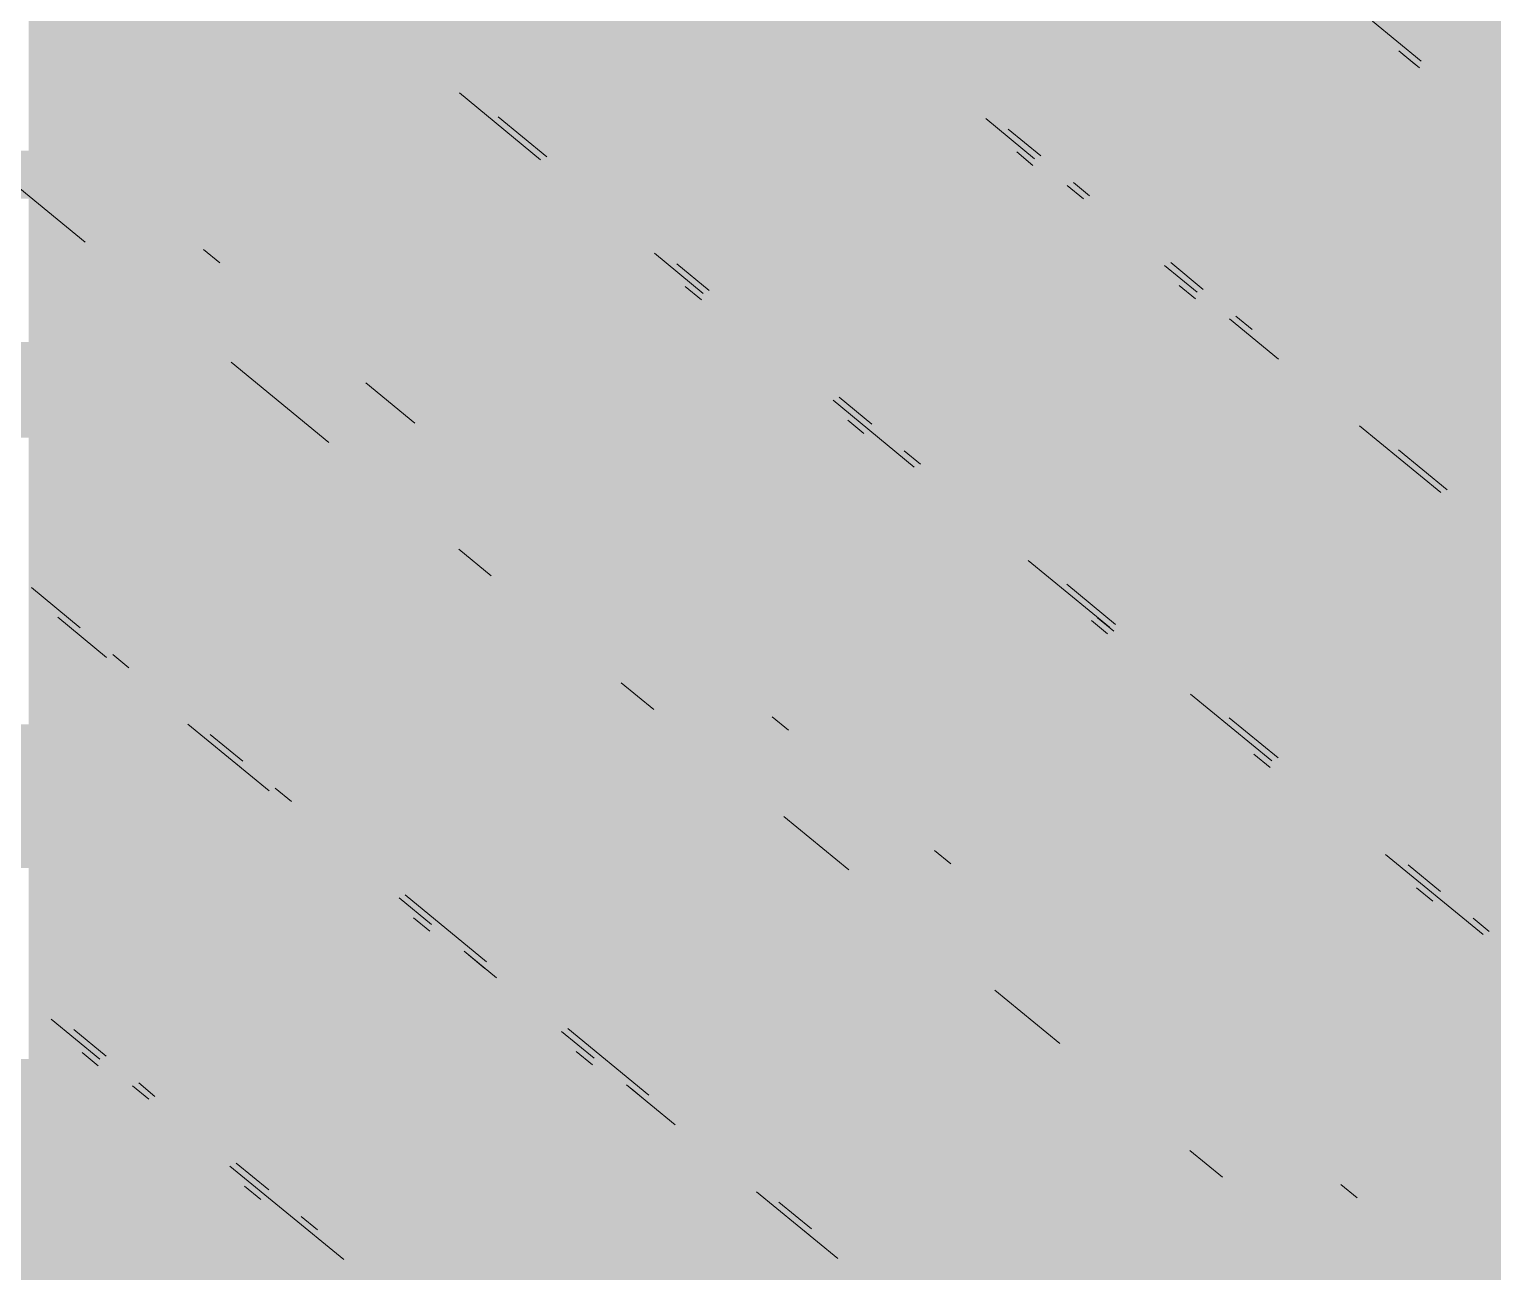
# Model space of a CAD drawing. Header units: millimetres. Extents: x 5 to 1315, y 5 to 292.
# Drawn here: x 1181.434 to 1184.385, y 85.078 to 87.583 of the extents above; entities that cross this region are included whole.
import ezdxf

# ---------------------------------------------------------------- set-up
doc = ezdxf.new("R2010")
doc.units = ezdxf.units.MM
doc.layers.add('EXISTING', color=7, linetype='Continuous')
doc.layers.add('IMAGES', color=7, linetype='Continuous')

# ---------------------------------------------------------------- blocks, each defined once
blk = doc.blocks.new('SHEET_03')
at = {"layer": 'EXISTING', "color": 250, "lineweight": 9}
for p, q in [((284.2402, 87.5187), (284.1419, 87.5995)), ((284.195, 87.5397), (284.2277, 87.5128)), ((284.2368, 87.5052), (284.2041, 87.5322)), ((282.3011, 87.4546), (282.4649, 87.3199)), ((282.4774, 87.3258), (282.3791, 87.4066)), ((283.3627, 87.4029), (283.461, 87.3221)), ((283.4735, 87.3279), (283.4079, 87.3818)), ((283.4576, 87.3087), (283.4248, 87.3356)), ((281.4152, 87.2618), (281.5463, 87.1541)), ((283.5265, 87.2682), (283.5593, 87.2413)), ((283.5718, 87.2471), (283.539, 87.2741)), ((281.8178, 87.1123), (281.785, 87.1392)), ((282.6942, 87.1314), (282.7925, 87.0506)), ((282.805, 87.0564), (282.7395, 87.1103)), ((283.7231, 87.1066), (283.7886, 87.0528)), ((283.8011, 87.0586), (283.7356, 87.1125)), ((282.7891, 87.0372), (282.7563, 87.0641)), ((283.7852, 87.0393), (283.7525, 87.0663)), ((283.8541, 86.9989), (283.9524, 86.9181)), ((283.8994, 86.9778), (283.8666, 87.0048)), ((281.8411, 86.9117), (282.0377, 86.7501)), ((282.211, 86.7891), (282.1127, 86.8699)), ((283.1326, 86.7871), (283.0671, 86.841)), ((283.0546, 86.8351), (283.2184, 86.7004)), ((283.1167, 86.7678), (283.084, 86.7948)), ((284.1162, 86.7834), (284.2801, 86.6488)), ((283.2309, 86.7063), (283.1982, 86.7332)), ((284.2926, 86.6546), (284.1943, 86.7354)), ((282.2998, 86.5346), (282.3653, 86.4807)), ((283.4478, 86.5119), (283.6116, 86.3772)), ((281.5367, 86.3764), (281.4384, 86.4572)), ((283.6241, 86.3831), (283.5258, 86.4639)), ((281.4914, 86.3974), (281.5897, 86.3166)), ((283.6207, 86.3697), (283.5879, 86.3966)), ((283.6082, 86.3638), (283.5754, 86.3908)), ((281.6349, 86.2956), (281.6022, 86.3225)), ((282.6275, 86.2653), (282.693, 86.2114)), ((283.7754, 86.2426), (283.9392, 86.1079)), ((282.9645, 86.1696), (282.9318, 86.1966)), ((283.9517, 86.1138), (283.8534, 86.1946)), ((281.7535, 86.182), (281.9173, 86.0473)), ((281.8643, 86.107), (281.7988, 86.1609)), ((281.8609, 86.0936), (281.8281, 86.1205)), ((283.9358, 86.0945), (283.9031, 86.1214)), ((281.9626, 86.0262), (281.9298, 86.0532)), ((282.9551, 85.9959), (283.0861, 85.8882)), ((283.2922, 85.9003), (283.2594, 85.9272)), ((284.1686, 85.9194), (284.3652, 85.7578)), ((284.2794, 85.8445), (284.2138, 85.8983)), ((282.3557, 85.703), (282.1919, 85.8377)), ((284.2635, 85.8252), (284.2307, 85.8521)), ((282.1794, 85.8318), (282.245, 85.778)), ((282.2416, 85.7646), (282.2088, 85.7915)), ((284.3776, 85.7637), (284.3449, 85.7906)), ((282.3105, 85.7241), (282.376, 85.6702)), ((282.3524, 85.6896), (282.3196, 85.7166)), ((283.381, 85.6458), (283.5121, 85.5381)), ((281.4782, 85.5873), (281.5765, 85.5065)), ((281.589, 85.5123), (281.5235, 85.5662)), ((282.5071, 85.5625), (282.5726, 85.5086)), ((282.6834, 85.4337), (282.5196, 85.5684)), ((281.5731, 85.493), (281.5403, 85.52)), ((282.5692, 85.4952), (282.5364, 85.5222)), ((281.642, 85.4526), (281.6748, 85.4257)), ((281.6873, 85.4315), (281.6545, 85.4585)), ((282.6381, 85.4548), (282.7364, 85.374)), ((282.68, 85.4203), (282.6472, 85.4472)), ((283.7742, 85.3226), (283.8397, 85.2688)), ((281.8386, 85.291), (282.0679, 85.1025)), ((281.9166, 85.243), (281.8511, 85.2969)), ((281.9007, 85.2237), (281.868, 85.2506)), ((284.1113, 85.227), (284.0785, 85.2539)), ((282.9002, 85.2393), (283.0641, 85.1046)), ((283.011, 85.1644), (282.9455, 85.2182)), ((282.0149, 85.1622), (281.9821, 85.1891)), ((283.0076, 85.151), (282.9749, 85.1779))]:
    blk.add_line(p, q, dxfattribs=at)
at = {"layer": 'IMAGES', "color": 7}
for points in [[(281.4327, 87.5309), (281.5291, 87.5309), (281.4327, 87.6273), (281.5291, 87.6273)], [(281.5291, 87.5309), (281.9145, 87.5309), (281.5291, 87.6273), (281.9145, 87.6273)], [(281.9145, 87.5309), (282.0109, 87.5309), (281.9145, 87.6273), (282.0109, 87.6273)], [(282.0109, 87.5309), (282.2036, 87.5309), (282.0109, 87.6273), (282.2036, 87.6273)], [(282.2036, 87.5309), (282.3, 87.5309), (282.2036, 87.6273), (282.3, 87.6273)], [(282.3, 87.5309), (282.8782, 87.5309), (282.3, 87.6273), (282.8782, 87.6273)], [(282.8782, 87.5309), (282.9745, 87.5309), (282.8782, 87.6273), (282.9745, 87.6273)], [(282.9745, 87.5309), (283.0709, 87.5309), (282.9745, 87.6273), (283.0709, 87.6273)], [(283.0709, 87.5309), (283.2636, 87.5309), (283.0709, 87.6273), (283.2636, 87.6273)], [(283.2636, 87.5309), (283.36, 87.5309), (283.2636, 87.6273), (283.36, 87.6273)], [(283.36, 87.5309), (283.9382, 87.5309), (283.36, 87.6273), (283.9382, 87.6273)], [(283.9382, 87.5309), (284.0345, 87.5309), (283.9382, 87.6273), (284.0345, 87.6273)], [(284.0345, 87.5309), (284.2273, 87.5309), (284.0345, 87.6273), (284.2273, 87.6273)], [(284.2273, 87.5309), (284.42, 87.5309), (284.2273, 87.6273), (284.42, 87.6273)], [(281.4327, 87.4345), (281.5291, 87.4345), (281.4327, 87.5309), (281.5291, 87.5309)], [(281.5291, 87.4345), (281.6255, 87.4345), (281.5291, 87.5309), (281.6255, 87.5309)], [(281.6255, 87.4345), (282.0109, 87.4345), (281.6255, 87.5309), (282.0109, 87.5309)], [(282.0109, 87.4345), (282.1073, 87.4345), (282.0109, 87.5309), (282.1073, 87.5309)], [(282.1073, 87.4345), (282.2036, 87.4345), (282.1073, 87.5309), (282.2036, 87.5309)], [(282.2036, 87.4345), (282.3964, 87.4345), (282.2036, 87.5309), (282.3964, 87.5309)], [(282.3964, 87.4345), (282.9745, 87.4345), (282.3964, 87.5309), (282.9745, 87.5309)], [(282.9745, 87.4345), (283.0709, 87.4345), (282.9745, 87.5309), (283.0709, 87.5309)], [(283.0709, 87.4345), (283.1673, 87.4345), (283.0709, 87.5309), (283.1673, 87.5309)], [(283.1673, 87.4345), (283.2636, 87.4345), (283.1673, 87.5309), (283.2636, 87.5309)], [(283.2636, 87.4345), (283.36, 87.4345), (283.2636, 87.5309), (283.36, 87.5309)], [(283.36, 87.4345), (283.4564, 87.4345), (283.36, 87.5309), (283.4564, 87.5309)], [(283.4564, 87.4345), (283.5527, 87.4345), (283.4564, 87.5309), (283.5527, 87.5309)], [(283.5527, 87.4345), (284.0345, 87.4345), (283.5527, 87.5309), (284.0345, 87.5309)], [(284.0345, 87.4345), (284.1309, 87.4345), (284.0345, 87.5309), (284.1309, 87.5309)], [(284.1309, 87.4345), (284.2273, 87.4345), (284.1309, 87.5309), (284.2273, 87.5309)], [(284.2273, 87.3381), (284.42, 87.3381), (284.2273, 87.5309), (284.42, 87.5309)], [(281.4327, 87.3381), (281.5291, 87.3381), (281.4327, 87.4345), (281.5291, 87.4345)], [(281.5291, 87.3381), (281.6255, 87.3381), (281.5291, 87.4345), (281.6255, 87.4345)], [(281.6255, 87.3381), (281.7218, 87.3381), (281.6255, 87.4345), (281.7218, 87.4345)], [(281.7218, 87.3381), (282.2036, 87.3381), (281.7218, 87.4345), (282.2036, 87.4345)], [(282.2036, 87.3381), (282.3, 87.3381), (282.2036, 87.4345), (282.3, 87.4345)], [(282.3, 87.3381), (282.4927, 87.3381), (282.3, 87.4345), (282.4927, 87.4345)], [(282.4927, 87.3381), (282.5891, 87.3381), (282.4927, 87.4345), (282.5891, 87.4345)], [(282.5891, 87.3381), (283.1673, 87.3381), (282.5891, 87.4345), (283.1673, 87.4345)], [(283.1673, 87.3381), (283.2636, 87.3381), (283.1673, 87.4345), (283.2636, 87.4345)], [(283.2636, 87.3381), (283.36, 87.3381), (283.2636, 87.4345), (283.36, 87.4345)], [(283.36, 87.3381), (283.4564, 87.3381), (283.36, 87.4345), (283.4564, 87.4345)], [(283.4564, 87.3381), (283.5527, 87.3381), (283.4564, 87.4345), (283.5527, 87.4345)], [(283.5527, 87.3381), (283.6491, 87.3381), (283.5527, 87.4345), (283.6491, 87.4345)], [(283.6491, 87.3381), (284.1309, 87.3381), (283.6491, 87.4345), (284.1309, 87.4345)], [(284.1309, 87.3381), (284.2273, 87.3381), (284.1309, 87.4345), (284.2273, 87.4345)], [(281.3364, 87.2417), (281.5291, 87.2417), (281.3364, 87.3381), (281.5291, 87.3381)], [(281.5291, 87.2417), (281.6255, 87.2417), (281.5291, 87.3381), (281.6255, 87.3381)], [(281.6255, 87.2417), (281.7218, 87.2417), (281.6255, 87.3381), (281.7218, 87.3381)], [(281.7218, 87.2417), (281.8182, 87.2417), (281.7218, 87.3381), (281.8182, 87.3381)], [(281.8182, 87.2417), (282.3964, 87.2417), (281.8182, 87.3381), (282.3964, 87.3381)], [(282.3964, 87.2417), (282.5891, 87.2417), (282.3964, 87.3381), (282.5891, 87.3381)], [(282.5891, 87.2417), (282.6855, 87.2417), (282.5891, 87.3381), (282.6855, 87.3381)], [(282.6855, 87.2417), (283.2636, 87.2417), (282.6855, 87.3381), (283.2636, 87.3381)], [(283.2636, 87.2417), (283.36, 87.2417), (283.2636, 87.3381), (283.36, 87.3381)], [(283.36, 87.2417), (283.5527, 87.2417), (283.36, 87.3381), (283.5527, 87.3381)], [(283.5527, 87.2417), (283.6491, 87.2417), (283.5527, 87.3381), (283.6491, 87.3381)], [(283.6491, 87.2417), (283.7455, 87.2417), (283.6491, 87.3381), (283.7455, 87.3381)], [(283.7455, 87.2417), (284.2273, 87.2417), (283.7455, 87.3381), (284.2273, 87.3381)], [(284.2273, 87.2417), (284.42, 87.2417), (284.2273, 87.3381), (284.42, 87.3381)], [(281.4327, 87.1453), (281.5291, 87.1453), (281.4327, 87.2417), (281.5291, 87.2417)], [(281.5291, 87.0489), (281.6255, 87.0489), (281.5291, 87.2417), (281.6255, 87.2417)], [(281.6255, 87.0489), (281.7218, 87.0489), (281.6255, 87.2417), (281.7218, 87.2417)], [(281.7218, 87.1453), (281.8182, 87.1453), (281.7218, 87.2417), (281.8182, 87.2417)], [(281.8182, 87.1453), (282.0109, 87.1453), (281.8182, 87.2417), (282.0109, 87.2417)], [(282.0109, 87.1453), (282.3964, 87.1453), (282.0109, 87.2417), (282.3964, 87.2417)], [(282.3964, 87.1453), (282.4927, 87.1453), (282.3964, 87.2417), (282.4927, 87.2417)], [(282.4927, 87.1453), (282.5891, 87.1453), (282.4927, 87.2417), (282.5891, 87.2417)], [(282.5891, 87.1453), (282.6855, 87.1453), (282.5891, 87.2417), (282.6855, 87.2417)], [(282.6855, 87.1453), (282.7818, 87.1453), (282.6855, 87.2417), (282.7818, 87.2417)], [(282.7818, 87.1453), (282.8782, 87.1453), (282.7818, 87.2417), (282.8782, 87.2417)], [(282.8782, 87.1453), (283.36, 87.1453), (282.8782, 87.2417), (283.36, 87.2417)], [(283.36, 87.1453), (283.4564, 87.1453), (283.36, 87.2417), (283.4564, 87.2417)], [(283.4564, 87.1453), (283.5527, 87.1453), (283.4564, 87.2417), (283.5527, 87.2417)], [(283.5527, 87.1453), (283.6491, 87.1453), (283.5527, 87.2417), (283.6491, 87.2417)], [(283.6491, 87.1453), (283.7455, 87.1453), (283.6491, 87.2417), (283.7455, 87.2417)], [(283.7455, 87.1453), (283.8418, 87.1453), (283.7455, 87.2417), (283.8418, 87.2417)], [(283.8418, 87.1453), (284.3236, 87.1453), (283.8418, 87.2417), (284.3236, 87.2417)], [(284.3236, 87.1453), (284.42, 87.1453), (284.3236, 87.2417), (284.42, 87.2417)], [(281.4327, 86.9525), (281.5291, 86.9525), (281.4327, 87.1453), (281.5291, 87.1453)], [(281.7218, 87.0489), (281.8182, 87.0489), (281.7218, 87.1453), (281.8182, 87.1453)], [(281.8182, 87.0489), (281.9145, 87.0489), (281.8182, 87.1453), (281.9145, 87.1453)], [(281.9145, 87.0489), (282.0109, 87.0489), (281.9145, 87.1453), (282.0109, 87.1453)], [(282.0109, 87.0489), (282.1073, 87.0489), (282.0109, 87.1453), (282.1073, 87.1453)], [(282.1073, 87.0489), (282.4927, 87.0489), (282.1073, 87.1453), (282.4927, 87.1453)], [(282.4927, 87.0489), (282.5891, 87.0489), (282.4927, 87.1453), (282.5891, 87.1453)], [(282.5891, 87.0489), (282.6855, 87.0489), (282.5891, 87.1453), (282.6855, 87.1453)], [(282.6855, 87.0489), (282.8782, 87.0489), (282.6855, 87.1453), (282.8782, 87.1453)], [(282.8782, 87.0489), (282.9745, 87.0489), (282.8782, 87.1453), (282.9745, 87.1453)], [(282.9745, 87.0489), (283.5527, 87.0489), (282.9745, 87.1453), (283.5527, 87.1453)], [(283.5527, 87.0489), (283.6491, 87.0489), (283.5527, 87.1453), (283.6491, 87.1453)], [(283.6491, 87.0489), (283.7455, 87.0489), (283.6491, 87.1453), (283.7455, 87.1453)], [(283.7455, 87.0489), (283.8418, 87.0489), (283.7455, 87.1453), (283.8418, 87.1453)], [(283.8418, 87.0489), (283.9382, 87.0489), (283.8418, 87.1453), (283.9382, 87.1453)], [(283.9382, 87.0489), (284.6127, 87.0489), (283.9382, 87.1453), (284.6127, 87.1453)], [(281.5291, 86.9525), (281.7218, 86.9525), (281.5291, 87.0489), (281.7218, 87.0489)], [(281.7218, 86.9525), (281.8182, 86.9525), (281.7218, 87.0489), (281.8182, 87.0489)], [(281.8182, 86.9525), (281.9145, 86.9525), (281.8182, 87.0489), (281.9145, 87.0489)], [(281.9145, 86.9525), (282.0109, 86.9525), (281.9145, 87.0489), (282.0109, 87.0489)], [(282.0109, 86.9525), (282.1073, 86.9525), (282.0109, 87.0489), (282.1073, 87.0489)], [(282.1073, 86.9525), (282.2036, 86.9525), (282.1073, 87.0489), (282.2036, 87.0489)], [(282.2036, 86.9525), (282.5891, 86.9525), (282.2036, 87.0489), (282.5891, 87.0489)], [(282.5891, 86.9525), (282.6855, 86.9525), (282.5891, 87.0489), (282.6855, 87.0489)], [(282.6855, 86.9525), (282.7818, 86.9525), (282.6855, 87.0489), (282.7818, 87.0489)], [(282.7818, 86.9525), (282.9745, 86.9525), (282.7818, 87.0489), (282.9745, 87.0489)], [(282.9745, 86.9525), (283.0709, 86.9525), (282.9745, 87.0489), (283.0709, 87.0489)], [(283.0709, 86.9525), (283.6491, 86.9525), (283.0709, 87.0489), (283.6491, 87.0489)], [(283.6491, 86.9525), (283.7455, 86.9525), (283.6491, 87.0489), (283.7455, 87.0489)], [(283.7455, 86.9525), (283.9382, 86.9525), (283.7455, 87.0489), (283.9382, 87.0489)], [(283.9382, 86.9525), (284.0345, 86.9525), (283.9382, 87.0489), (284.0345, 87.0489)], [(284.0345, 86.9525), (284.1309, 86.9525), (284.0345, 87.0489), (284.1309, 87.0489)], [(284.1309, 86.9525), (284.6127, 86.9525), (284.1309, 87.0489), (284.6127, 87.0489)], [(281.0473, 86.8561), (281.5291, 86.8561), (281.0473, 86.9525), (281.5291, 86.9525)], [(281.5291, 86.8561), (281.7218, 86.8561), (281.5291, 86.9525), (281.7218, 86.9525)], [(281.7218, 86.8561), (281.9145, 86.8561), (281.7218, 86.9525), (281.9145, 86.9525)], [(281.9145, 86.8561), (282.0109, 86.8561), (281.9145, 86.9525), (282.0109, 86.9525)], [(282.0109, 86.8561), (282.1073, 86.8561), (282.0109, 86.9525), (282.1073, 86.9525)], [(282.1073, 86.8561), (282.2036, 86.8561), (282.1073, 86.9525), (282.2036, 86.9525)], [(282.2036, 86.8561), (282.3, 86.8561), (282.2036, 86.9525), (282.3, 86.9525)], [(282.3, 86.8561), (282.6855, 86.8561), (282.3, 86.9525), (282.6855, 86.9525)], [(282.6855, 86.8561), (282.7818, 86.8561), (282.6855, 86.9525), (282.7818, 86.9525)], [(282.7818, 86.8561), (282.8782, 86.8561), (282.7818, 86.9525), (282.8782, 86.9525)], [(282.8782, 86.8561), (282.9745, 86.8561), (282.8782, 86.9525), (282.9745, 86.9525)], [(282.9745, 86.8561), (283.0709, 86.8561), (282.9745, 86.9525), (283.0709, 86.9525)], [(283.0709, 86.8561), (283.1673, 86.8561), (283.0709, 86.9525), (283.1673, 86.9525)], [(283.1673, 86.8561), (283.2636, 86.8561), (283.1673, 86.9525), (283.2636, 86.9525)], [(283.2636, 86.8561), (283.7455, 86.8561), (283.2636, 86.9525), (283.7455, 86.9525)], [(283.7455, 86.8561), (283.8418, 86.8561), (283.7455, 86.9525), (283.8418, 86.9525)], [(283.8418, 86.8561), (284.0345, 86.8561), (283.8418, 86.9525), (284.0345, 86.9525)], [(284.0345, 86.8561), (284.1309, 86.8561), (284.0345, 86.9525), (284.1309, 86.9525)], [(284.1309, 86.8561), (284.7091, 86.8561), (284.1309, 86.9525), (284.7091, 86.9525)], [(281.24, 86.7597), (281.7218, 86.7597), (281.24, 86.8561), (281.7218, 86.8561)], [(281.7218, 86.7597), (281.8182, 86.7597), (281.7218, 86.8561), (281.8182, 86.8561)], [(281.8182, 86.7597), (281.9145, 86.7597), (281.8182, 86.8561), (281.9145, 86.8561)], [(281.9145, 86.7597), (282.0109, 86.7597), (281.9145, 86.8561), (282.0109, 86.8561)], [(282.0109, 86.7597), (282.1073, 86.7597), (282.0109, 86.8561), (282.1073, 86.8561)], [(282.1073, 86.7597), (282.2036, 86.7597), (282.1073, 86.8561), (282.2036, 86.8561)], [(282.2036, 86.7597), (282.3, 86.7597), (282.2036, 86.8561), (282.3, 86.8561)], [(282.3, 86.7597), (282.3964, 86.7597), (282.3, 86.8561), (282.3964, 86.8561)], [(282.3964, 86.7597), (282.8782, 86.7597), (282.3964, 86.8561), (282.8782, 86.8561)], [(282.8782, 86.7597), (282.9745, 86.7597), (282.8782, 86.8561), (282.9745, 86.8561)], [(282.9745, 86.7597), (283.0709, 86.7597), (282.9745, 86.8561), (283.0709, 86.8561)], [(283.0709, 86.7597), (283.1673, 86.7597), (283.0709, 86.8561), (283.1673, 86.8561)], [(283.1673, 86.7597), (283.2636, 86.7597), (283.1673, 86.8561), (283.2636, 86.8561)], [(283.2636, 86.7597), (283.36, 86.7597), (283.2636, 86.8561), (283.36, 86.8561)], [(283.36, 86.7597), (283.9382, 86.7597), (283.36, 86.8561), (283.9382, 86.8561)], [(283.9382, 86.7597), (284.0345, 86.7597), (283.9382, 86.8561), (284.0345, 86.8561)], [(284.0345, 86.7597), (284.2273, 86.7597), (284.0345, 86.8561), (284.2273, 86.8561)], [(284.2273, 86.7597), (284.3236, 86.7597), (284.2273, 86.8561), (284.3236, 86.8561)], [(284.3236, 86.7597), (284.8055, 86.7597), (284.3236, 86.8561), (284.8055, 86.8561)], [(281.4327, 86.6633), (281.8182, 86.6633), (281.4327, 86.7597), (281.8182, 86.7597)], [(281.8182, 86.6633), (281.9145, 86.6633), (281.8182, 86.7597), (281.9145, 86.7597)], [(281.9145, 86.6633), (282.0109, 86.6633), (281.9145, 86.7597), (282.0109, 86.7597)], [(282.0109, 86.6633), (282.1073, 86.6633), (282.0109, 86.7597), (282.1073, 86.7597)], [(282.1073, 86.6633), (282.2036, 86.6633), (282.1073, 86.7597), (282.2036, 86.7597)], [(282.2036, 86.6633), (282.3, 86.6633), (282.2036, 86.7597), (282.3, 86.7597)], [(282.3, 86.6633), (282.3964, 86.6633), (282.3, 86.7597), (282.3964, 86.7597)], [(282.3964, 86.6633), (282.4927, 86.6633), (282.3964, 86.7597), (282.4927, 86.7597)], [(282.4927, 86.6633), (282.5891, 86.6633), (282.4927, 86.7597), (282.5891, 86.7597)], [(282.5891, 86.6633), (282.9745, 86.6633), (282.5891, 86.7597), (282.9745, 86.7597)], [(282.9745, 86.6633), (283.0709, 86.6633), (282.9745, 86.7597), (283.0709, 86.7597)], [(283.0709, 86.6633), (283.2636, 86.6633), (283.0709, 86.7597), (283.2636, 86.7597)], [(283.2636, 86.6633), (283.36, 86.6633), (283.2636, 86.7597), (283.36, 86.7597)], [(283.36, 86.6633), (283.4564, 86.6633), (283.36, 86.7597), (283.4564, 86.7597)], [(283.4564, 86.6633), (283.9382, 86.6633), (283.4564, 86.7597), (283.9382, 86.7597)], [(283.9382, 86.6633), (284.0345, 86.6633), (283.9382, 86.7597), (284.0345, 86.7597)], [(284.0345, 86.6633), (284.1309, 86.6633), (284.0345, 86.7597), (284.1309, 86.7597)], [(284.1309, 86.6633), (284.3236, 86.6633), (284.1309, 86.7597), (284.3236, 86.7597)], [(284.3236, 86.6633), (284.42, 86.6633), (284.3236, 86.7597), (284.42, 86.7597)], [(281.4327, 86.5669), (281.5291, 86.5669), (281.4327, 86.6633), (281.5291, 86.6633)], [(281.5291, 86.5669), (281.9145, 86.5669), (281.5291, 86.6633), (281.9145, 86.6633)], [(281.9145, 86.5669), (282.0109, 86.5669), (281.9145, 86.6633), (282.0109, 86.6633)], [(282.0109, 86.5669), (282.1073, 86.5669), (282.0109, 86.6633), (282.1073, 86.6633)], [(282.1073, 86.5669), (282.2036, 86.5669), (282.1073, 86.6633), (282.2036, 86.6633)], [(282.2036, 86.5669), (282.3964, 86.5669), (282.2036, 86.6633), (282.3964, 86.6633)], [(282.3964, 86.4705), (282.4927, 86.4705), (282.3964, 86.6633), (282.4927, 86.6633)], [(282.4927, 86.5669), (282.5891, 86.5669), (282.4927, 86.6633), (282.5891, 86.6633)], [(282.5891, 86.5669), (282.6855, 86.5669), (282.5891, 86.6633), (282.6855, 86.6633)], [(282.6855, 86.5669), (283.0709, 86.5669), (282.6855, 86.6633), (283.0709, 86.6633)], [(283.0709, 86.5669), (283.1673, 86.5669), (283.0709, 86.6633), (283.1673, 86.6633)], [(283.1673, 86.5669), (283.2636, 86.5669), (283.1673, 86.6633), (283.2636, 86.6633)], [(283.2636, 86.5669), (283.4564, 86.5669), (283.2636, 86.6633), (283.4564, 86.6633)], [(283.4564, 86.5669), (283.5527, 86.5669), (283.4564, 86.6633), (283.5527, 86.6633)], [(283.5527, 86.5669), (284.0345, 86.5669), (283.5527, 86.6633), (284.0345, 86.6633)], [(284.0345, 86.5669), (284.1309, 86.5669), (284.0345, 86.6633), (284.1309, 86.6633)], [(284.1309, 86.5669), (284.2273, 86.5669), (284.1309, 86.6633), (284.2273, 86.6633)], [(284.2273, 86.5669), (284.42, 86.5669), (284.2273, 86.6633), (284.42, 86.6633)], [(281.4327, 86.4705), (281.5291, 86.4705), (281.4327, 86.5669), (281.5291, 86.5669)], [(281.5291, 86.4705), (281.6255, 86.4705), (281.5291, 86.5669), (281.6255, 86.5669)], [(281.6255, 86.4705), (282.0109, 86.4705), (281.6255, 86.5669), (282.0109, 86.5669)], [(282.0109, 86.4705), (282.1073, 86.4705), (282.0109, 86.5669), (282.1073, 86.5669)], [(282.1073, 86.4705), (282.2036, 86.4705), (282.1073, 86.5669), (282.2036, 86.5669)], [(282.2036, 86.4705), (282.3, 86.4705), (282.2036, 86.5669), (282.3, 86.5669)], [(282.3, 86.4705), (282.3964, 86.4705), (282.3, 86.5669), (282.3964, 86.5669)], [(282.4927, 86.4705), (282.5891, 86.4705), (282.4927, 86.5669), (282.5891, 86.5669)], [(282.5891, 86.4705), (282.7818, 86.4705), (282.5891, 86.5669), (282.7818, 86.5669)], [(282.7818, 86.4705), (283.36, 86.4705), (282.7818, 86.5669), (283.36, 86.5669)], [(283.36, 86.4705), (283.5527, 86.4705), (283.36, 86.5669), (283.5527, 86.5669)], [(283.5527, 86.4705), (284.2273, 86.4705), (283.5527, 86.5669), (284.2273, 86.5669)], [(284.2273, 86.4705), (284.3236, 86.4705), (284.2273, 86.5669), (284.3236, 86.5669)], [(284.3236, 86.4705), (284.42, 86.4705), (284.3236, 86.5669), (284.42, 86.5669)], [(281.4327, 86.3741), (281.5291, 86.3741), (281.4327, 86.4705), (281.5291, 86.4705)], [(281.5291, 86.3741), (281.6255, 86.3741), (281.5291, 86.4705), (281.6255, 86.4705)], [(281.6255, 86.3741), (281.7218, 86.3741), (281.6255, 86.4705), (281.7218, 86.4705)], [(281.7218, 86.3741), (282.2036, 86.3741), (281.7218, 86.4705), (282.2036, 86.4705)], [(282.2036, 86.3741), (282.3, 86.3741), (282.2036, 86.4705), (282.3, 86.4705)], [(282.3, 86.3741), (282.3964, 86.3741), (282.3, 86.4705), (282.3964, 86.4705)], [(282.3964, 86.3741), (282.5891, 86.3741), (282.3964, 86.4705), (282.5891, 86.4705)], [(282.5891, 86.3741), (282.6855, 86.3741), (282.5891, 86.4705), (282.6855, 86.4705)], [(282.6855, 86.3741), (282.7818, 86.3741), (282.6855, 86.4705), (282.7818, 86.4705)], [(282.7818, 86.3741), (282.8782, 86.3741), (282.7818, 86.4705), (282.8782, 86.4705)], [(282.8782, 86.3741), (283.36, 86.3741), (282.8782, 86.4705), (283.36, 86.4705)], [(283.36, 86.3741), (283.4564, 86.3741), (283.36, 86.4705), (283.4564, 86.4705)], [(283.4564, 86.3741), (283.6491, 86.3741), (283.4564, 86.4705), (283.6491, 86.4705)], [(283.6491, 86.3741), (283.7455, 86.3741), (283.6491, 86.4705), (283.7455, 86.4705)], [(283.7455, 86.3741), (283.8418, 86.3741), (283.7455, 86.4705), (283.8418, 86.4705)], [(283.8418, 86.3741), (284.3236, 86.3741), (283.8418, 86.4705), (284.3236, 86.4705)], [(284.3236, 86.3741), (284.42, 86.3741), (284.3236, 86.4705), (284.42, 86.4705)], [(281.4327, 86.2777), (281.5291, 86.2777), (281.4327, 86.3741), (281.5291, 86.3741)], [(281.5291, 86.2777), (281.6255, 86.2777), (281.5291, 86.3741), (281.6255, 86.3741)], [(281.6255, 86.2777), (281.7218, 86.2777), (281.6255, 86.3741), (281.7218, 86.3741)], [(281.7218, 86.2777), (281.8182, 86.2777), (281.7218, 86.3741), (281.8182, 86.3741)], [(281.8182, 86.2777), (282.3, 86.2777), (281.8182, 86.3741), (282.3, 86.3741)], [(282.3, 86.2777), (282.3964, 86.2777), (282.3, 86.3741), (282.3964, 86.3741)], [(282.3964, 86.2777), (282.4927, 86.2777), (282.3964, 86.3741), (282.4927, 86.3741)], [(282.4927, 86.2777), (282.5891, 86.2777), (282.4927, 86.3741), (282.5891, 86.3741)], [(282.5891, 86.2777), (282.7818, 86.2777), (282.5891, 86.3741), (282.7818, 86.3741)], [(282.7818, 86.2777), (282.8782, 86.2777), (282.7818, 86.3741), (282.8782, 86.3741)], [(282.8782, 86.2777), (282.9745, 86.2777), (282.8782, 86.3741), (282.9745, 86.3741)], [(282.9745, 86.2777), (283.5527, 86.2777), (282.9745, 86.3741), (283.5527, 86.3741)], [(283.5527, 86.2777), (283.8418, 86.2777), (283.5527, 86.3741), (283.8418, 86.3741)], [(283.8418, 86.2777), (283.9382, 86.2777), (283.8418, 86.3741), (283.9382, 86.3741)], [(283.9382, 86.2777), (284.42, 86.2777), (283.9382, 86.3741), (284.42, 86.3741)], [(281.4327, 86.1813), (281.5291, 86.1813), (281.4327, 86.2777), (281.5291, 86.2777)], [(281.5291, 86.1813), (281.6255, 86.1813), (281.5291, 86.2777), (281.6255, 86.2777)], [(281.6255, 86.1813), (281.7218, 86.1813), (281.6255, 86.2777), (281.7218, 86.2777)], [(281.7218, 86.1813), (281.8182, 86.1813), (281.7218, 86.2777), (281.8182, 86.2777)], [(281.8182, 86.1813), (281.9145, 86.1813), (281.8182, 86.2777), (281.9145, 86.2777)], [(281.9145, 86.1813), (282.0109, 86.1813), (281.9145, 86.2777), (282.0109, 86.2777)], [(282.0109, 86.1813), (282.3964, 86.1813), (282.0109, 86.2777), (282.3964, 86.2777)], [(282.3964, 86.1813), (282.4927, 86.1813), (282.3964, 86.2777), (282.4927, 86.2777)], [(282.4927, 86.1813), (282.5891, 86.1813), (282.4927, 86.2777), (282.5891, 86.2777)], [(282.5891, 86.1813), (282.7818, 86.1813), (282.5891, 86.2777), (282.7818, 86.2777)], [(282.7818, 86.1813), (282.8782, 86.1813), (282.7818, 86.2777), (282.8782, 86.2777)], [(282.8782, 86.1813), (282.9745, 86.1813), (282.8782, 86.2777), (282.9745, 86.2777)], [(282.9745, 86.1813), (283.1673, 86.1813), (282.9745, 86.2777), (283.1673, 86.2777)], [(283.1673, 86.1813), (283.5527, 86.1813), (283.1673, 86.2777), (283.5527, 86.2777)], [(283.5527, 86.1813), (283.6491, 86.1813), (283.5527, 86.2777), (283.6491, 86.2777)], [(283.6491, 86.1813), (283.7455, 86.1813), (283.6491, 86.2777), (283.7455, 86.2777)], [(283.7455, 86.1813), (283.8418, 86.1813), (283.7455, 86.2777), (283.8418, 86.2777)], [(283.8418, 86.1813), (283.9382, 86.1813), (283.8418, 86.2777), (283.9382, 86.2777)], [(283.9382, 86.1813), (284.5164, 86.1813), (283.9382, 86.2777), (284.5164, 86.2777)], [(281.0473, 86.0849), (281.5291, 86.0849), (281.0473, 86.1813), (281.5291, 86.1813)], [(281.5291, 86.0849), (281.7218, 86.0849), (281.5291, 86.1813), (281.7218, 86.1813)], [(281.7218, 86.0849), (281.9145, 86.0849), (281.7218, 86.1813), (281.9145, 86.1813)], [(281.9145, 86.0849), (282.0109, 86.0849), (281.9145, 86.1813), (282.0109, 86.1813)], [(282.0109, 86.0849), (282.1073, 86.0849), (282.0109, 86.1813), (282.1073, 86.1813)], [(282.1073, 86.0849), (282.5891, 86.0849), (282.1073, 86.1813), (282.5891, 86.1813)], [(282.5891, 86.0849), (282.6855, 86.0849), (282.5891, 86.1813), (282.6855, 86.1813)], [(282.6855, 86.0849), (282.7818, 86.0849), (282.6855, 86.1813), (282.7818, 86.1813)], [(282.7818, 86.0849), (282.8782, 86.0849), (282.7818, 86.1813), (282.8782, 86.1813)], [(282.8782, 86.0849), (283.0709, 86.0849), (282.8782, 86.1813), (283.0709, 86.1813)], [(283.0709, 86.0849), (283.1673, 86.0849), (283.0709, 86.1813), (283.1673, 86.1813)], [(283.1673, 86.0849), (283.2636, 86.0849), (283.1673, 86.1813), (283.2636, 86.1813)], [(283.2636, 86.0849), (283.6491, 86.0849), (283.2636, 86.1813), (283.6491, 86.1813)], [(283.6491, 86.0849), (283.7455, 86.0849), (283.6491, 86.1813), (283.7455, 86.1813)], [(283.7455, 86.0849), (283.8418, 86.0849), (283.7455, 86.1813), (283.8418, 86.1813)], [(283.8418, 86.0849), (284.0345, 86.0849), (283.8418, 86.1813), (284.0345, 86.1813)], [(284.0345, 86.0849), (284.1309, 86.0849), (284.0345, 86.1813), (284.1309, 86.1813)], [(284.1309, 86.0849), (284.8055, 86.0849), (284.1309, 86.1813), (284.8055, 86.1813)], [(281.1436, 85.9885), (281.7218, 85.9885), (281.1436, 86.0849), (281.7218, 86.0849)], [(281.7218, 85.9885), (281.8182, 85.9885), (281.7218, 86.0849), (281.8182, 86.0849)], [(281.8182, 85.9885), (282.0109, 85.9885), (281.8182, 86.0849), (282.0109, 86.0849)], [(282.0109, 85.9885), (282.2036, 85.9885), (282.0109, 86.0849), (282.2036, 86.0849)], [(282.2036, 85.9885), (282.5891, 85.9885), (282.2036, 86.0849), (282.5891, 86.0849)], [(282.5891, 85.9885), (282.6855, 85.9885), (282.5891, 86.0849), (282.6855, 86.0849)], [(282.6855, 85.9885), (282.7818, 85.9885), (282.6855, 86.0849), (282.7818, 86.0849)], [(282.7818, 85.9885), (282.8782, 85.9885), (282.7818, 86.0849), (282.8782, 86.0849)], [(282.8782, 85.9885), (282.9745, 85.9885), (282.8782, 86.0849), (282.9745, 86.0849)], [(282.9745, 85.9885), (283.1673, 85.9885), (282.9745, 86.0849), (283.1673, 86.0849)], [(283.1673, 85.9885), (283.2636, 85.9885), (283.1673, 86.0849), (283.2636, 86.0849)], [(283.2636, 85.9885), (283.36, 85.9885), (283.2636, 86.0849), (283.36, 86.0849)], [(283.36, 85.9885), (283.7455, 85.9885), (283.36, 86.0849), (283.7455, 86.0849)], [(283.7455, 85.9885), (283.8418, 85.9885), (283.7455, 86.0849), (283.8418, 86.0849)], [(283.8418, 85.9885), (283.9382, 85.9885), (283.8418, 86.0849), (283.9382, 86.0849)], [(283.9382, 85.9885), (284.1309, 85.9885), (283.9382, 86.0849), (284.1309, 86.0849)], [(284.1309, 85.9885), (284.3236, 85.9885), (284.1309, 86.0849), (284.3236, 86.0849)], [(284.3236, 85.9885), (284.8055, 85.9885), (284.3236, 86.0849), (284.8055, 86.0849)], [(281.24, 85.8921), (281.9145, 85.8921), (281.24, 85.9885), (281.9145, 85.9885)], [(281.9145, 85.7957), (282.0109, 85.7957), (281.9145, 85.9885), (282.0109, 85.9885)], [(282.0109, 85.8921), (282.2036, 85.8921), (282.0109, 85.9885), (282.2036, 85.9885)], [(282.2036, 85.8921), (282.3, 85.8921), (282.2036, 85.9885), (282.3, 85.9885)], [(282.3, 85.8921), (282.7818, 85.8921), (282.3, 85.9885), (282.7818, 85.9885)], [(282.7818, 85.8921), (282.8782, 85.8921), (282.7818, 85.9885), (282.8782, 85.9885)], [(282.8782, 85.8921), (282.9745, 85.8921), (282.8782, 85.9885), (282.9745, 85.9885)], [(282.9745, 85.8921), (283.0709, 85.8921), (282.9745, 85.9885), (283.0709, 85.9885)], [(283.0709, 85.8921), (283.1673, 85.8921), (283.0709, 85.9885), (283.1673, 85.9885)], [(283.1673, 85.8921), (283.2636, 85.8921), (283.1673, 85.9885), (283.2636, 85.9885)], [(283.2636, 85.8921), (283.36, 85.8921), (283.2636, 85.9885), (283.36, 85.9885)], [(283.36, 85.8921), (283.4564, 85.8921), (283.36, 85.9885), (283.4564, 85.9885)], [(283.4564, 85.8921), (283.8418, 85.8921), (283.4564, 85.9885), (283.8418, 85.9885)], [(283.8418, 85.8921), (283.9382, 85.8921), (283.8418, 85.9885), (283.9382, 85.9885)], [(283.9382, 85.8921), (284.0345, 85.8921), (283.9382, 85.9885), (284.0345, 85.9885)], [(284.0345, 85.8921), (284.1309, 85.8921), (284.0345, 85.9885), (284.1309, 85.9885)], [(284.1309, 85.8921), (284.2273, 85.8921), (284.1309, 85.9885), (284.2273, 85.9885)], [(284.2273, 85.8921), (284.3236, 85.8921), (284.2273, 85.9885), (284.3236, 85.9885)], [(284.3236, 85.8921), (284.42, 85.8921), (284.3236, 85.9885), (284.42, 85.9885)], [(281.4327, 85.7957), (281.9145, 85.7957), (281.4327, 85.8921), (281.9145, 85.8921)], [(282.0109, 85.7957), (282.1073, 85.7957), (282.0109, 85.8921), (282.1073, 85.8921)], [(282.1073, 85.7957), (282.2036, 85.7957), (282.1073, 85.8921), (282.2036, 85.8921)], [(282.2036, 85.7957), (282.3, 85.7957), (282.2036, 85.8921), (282.3, 85.8921)], [(282.3, 85.7957), (282.3964, 85.7957), (282.3, 85.8921), (282.3964, 85.8921)], [(282.3964, 85.7957), (282.9745, 85.7957), (282.3964, 85.8921), (282.9745, 85.8921)], [(282.9745, 85.7957), (283.0709, 85.7957), (282.9745, 85.8921), (283.0709, 85.8921)], [(283.0709, 85.7957), (283.1673, 85.7957), (283.0709, 85.8921), (283.1673, 85.8921)], [(283.1673, 85.7957), (283.36, 85.7957), (283.1673, 85.8921), (283.36, 85.8921)], [(283.36, 85.7957), (283.4564, 85.7957), (283.36, 85.8921), (283.4564, 85.8921)], [(283.4564, 85.7957), (283.5527, 85.7957), (283.4564, 85.8921), (283.5527, 85.8921)], [(283.5527, 85.7957), (284.0345, 85.7957), (283.5527, 85.8921), (284.0345, 85.8921)], [(284.0345, 85.7957), (284.1309, 85.7957), (284.0345, 85.8921), (284.1309, 85.8921)], [(284.1309, 85.7957), (284.2273, 85.7957), (284.1309, 85.8921), (284.2273, 85.8921)], [(284.2273, 85.7957), (284.3236, 85.7957), (284.2273, 85.8921), (284.3236, 85.8921)], [(284.3236, 85.7957), (284.42, 85.7957), (284.3236, 85.8921), (284.42, 85.8921)], [(281.4327, 85.6993), (281.5291, 85.6993), (281.4327, 85.7957), (281.5291, 85.7957)], [(281.5291, 85.6993), (282.0109, 85.6993), (281.5291, 85.7957), (282.0109, 85.7957)], [(282.0109, 85.6993), (282.1073, 85.6993), (282.0109, 85.7957), (282.1073, 85.7957)], [(282.1073, 85.6993), (282.2036, 85.6993), (282.1073, 85.7957), (282.2036, 85.7957)], [(282.2036, 85.6993), (282.3964, 85.6993), (282.2036, 85.7957), (282.3964, 85.7957)], [(282.3964, 85.6993), (282.4927, 85.6993), (282.3964, 85.7957), (282.4927, 85.7957)], [(282.4927, 85.6993), (282.5891, 85.6993), (282.4927, 85.7957), (282.5891, 85.7957)], [(282.5891, 85.6993), (282.9745, 85.6993), (282.5891, 85.7957), (282.9745, 85.7957)], [(282.9745, 85.6993), (283.0709, 85.6993), (282.9745, 85.7957), (283.0709, 85.7957)], [(283.0709, 85.6993), (283.1673, 85.6993), (283.0709, 85.7957), (283.1673, 85.7957)], [(283.1673, 85.6993), (283.2636, 85.6993), (283.1673, 85.7957), (283.2636, 85.7957)], [(283.2636, 85.6993), (283.36, 85.6993), (283.2636, 85.7957), (283.36, 85.7957)], [(283.36, 85.6993), (283.5527, 85.6993), (283.36, 85.7957), (283.5527, 85.7957)], [(283.5527, 85.6993), (283.6491, 85.6993), (283.5527, 85.7957), (283.6491, 85.7957)], [(283.6491, 85.6993), (283.7455, 85.6993), (283.6491, 85.7957), (283.7455, 85.7957)], [(283.7455, 85.6993), (284.1309, 85.6993), (283.7455, 85.7957), (284.1309, 85.7957)], [(284.1309, 85.6993), (284.2273, 85.6993), (284.1309, 85.7957), (284.2273, 85.7957)], [(284.2273, 85.6993), (284.3236, 85.6993), (284.2273, 85.7957), (284.3236, 85.7957)], [(284.3236, 85.6993), (284.42, 85.6993), (284.3236, 85.7957), (284.42, 85.7957)], [(281.4327, 85.6029), (281.5291, 85.6029), (281.4327, 85.6993), (281.5291, 85.6993)], [(281.5291, 85.6029), (281.6255, 85.6029), (281.5291, 85.6993), (281.6255, 85.6993)], [(281.6255, 85.6029), (282.2036, 85.6029), (281.6255, 85.6993), (282.2036, 85.6993)], [(282.2036, 85.6029), (282.3, 85.6029), (282.2036, 85.6993), (282.3, 85.6993)], [(282.3, 85.6029), (282.3964, 85.6029), (282.3, 85.6993), (282.3964, 85.6993)], [(282.3964, 85.6029), (282.4927, 85.6029), (282.3964, 85.6993), (282.4927, 85.6993)], [(282.4927, 85.6029), (282.5891, 85.6029), (282.4927, 85.6993), (282.5891, 85.6993)], [(282.5891, 85.6029), (282.6855, 85.6029), (282.5891, 85.6993), (282.6855, 85.6993)], [(282.6855, 85.6029), (283.0709, 85.6029), (282.6855, 85.6993), (283.0709, 85.6993)], [(283.0709, 85.6029), (283.1673, 85.6029), (283.0709, 85.6993), (283.1673, 85.6993)], [(283.1673, 85.6029), (283.2636, 85.6029), (283.1673, 85.6993), (283.2636, 85.6993)], [(283.2636, 85.6029), (283.36, 85.6029), (283.2636, 85.6993), (283.36, 85.6993)], [(283.36, 85.6029), (283.4564, 85.6029), (283.36, 85.6993), (283.4564, 85.6993)], [(283.4564, 85.6029), (283.5527, 85.6029), (283.4564, 85.6993), (283.5527, 85.6993)], [(283.5527, 85.6029), (283.6491, 85.6029), (283.5527, 85.6993), (283.6491, 85.6993)], [(283.6491, 85.6029), (283.7455, 85.6029), (283.6491, 85.6993), (283.7455, 85.6993)], [(283.7455, 85.6029), (283.8418, 85.6029), (283.7455, 85.6993), (283.8418, 85.6993)], [(283.8418, 85.6029), (284.2273, 85.6029), (283.8418, 85.6993), (284.2273, 85.6993)], [(284.2273, 85.6029), (284.3236, 85.6029), (284.2273, 85.6993), (284.3236, 85.6993)], [(284.3236, 85.5065), (284.42, 85.5065), (284.3236, 85.6993), (284.42, 85.6993)], [(281.4327, 85.5065), (281.5291, 85.5065), (281.4327, 85.6029), (281.5291, 85.6029)], [(281.5291, 85.5065), (281.6255, 85.5065), (281.5291, 85.6029), (281.6255, 85.6029)], [(281.6255, 85.5065), (281.7218, 85.5065), (281.6255, 85.6029), (281.7218, 85.6029)], [(281.7218, 85.5065), (282.2036, 85.5065), (281.7218, 85.6029), (282.2036, 85.6029)], [(282.2036, 85.5065), (282.3, 85.5065), (282.2036, 85.6029), (282.3, 85.6029)], [(282.3, 85.5065), (282.3964, 85.5065), (282.3, 85.6029), (282.3964, 85.6029)], [(282.3964, 85.5065), (282.4927, 85.5065), (282.3964, 85.6029), (282.4927, 85.6029)], [(282.4927, 85.5065), (282.5891, 85.5065), (282.4927, 85.6029), (282.5891, 85.6029)], [(282.5891, 85.5065), (282.6855, 85.5065), (282.5891, 85.6029), (282.6855, 85.6029)], [(282.6855, 85.5065), (282.7818, 85.5065), (282.6855, 85.6029), (282.7818, 85.6029)], [(282.7818, 85.5065), (283.1673, 85.5065), (282.7818, 85.6029), (283.1673, 85.6029)], [(283.1673, 85.5065), (283.2636, 85.5065), (283.1673, 85.6029), (283.2636, 85.6029)], [(283.2636, 85.5065), (283.36, 85.5065), (283.2636, 85.6029), (283.36, 85.6029)], [(283.36, 85.5065), (283.4564, 85.5065), (283.36, 85.6029), (283.4564, 85.6029)], [(283.4564, 85.5065), (283.6491, 85.5065), (283.4564, 85.6029), (283.6491, 85.6029)], [(283.6491, 85.5065), (283.7455, 85.5065), (283.6491, 85.6029), (283.7455, 85.6029)], [(283.7455, 85.5065), (283.9382, 85.5065), (283.7455, 85.6029), (283.9382, 85.6029)], [(283.9382, 85.5065), (284.3236, 85.5065), (283.9382, 85.6029), (284.3236, 85.6029)], [(281.3364, 85.4101), (281.5291, 85.4101), (281.3364, 85.5065), (281.5291, 85.5065)], [(281.5291, 85.4101), (281.7218, 85.4101), (281.5291, 85.5065), (281.7218, 85.5065)], [(281.7218, 85.4101), (281.8182, 85.4101), (281.7218, 85.5065), (281.8182, 85.5065)], [(281.8182, 85.4101), (281.9145, 85.4101), (281.8182, 85.5065), (281.9145, 85.5065)], [(281.9145, 85.4101), (282.3964, 85.4101), (281.9145, 85.5065), (282.3964, 85.5065)], [(282.3964, 85.4101), (282.4927, 85.4101), (282.3964, 85.5065), (282.4927, 85.5065)], [(282.4927, 85.4101), (282.5891, 85.4101), (282.4927, 85.5065), (282.5891, 85.5065)], [(282.5891, 85.4101), (282.6855, 85.4101), (282.5891, 85.5065), (282.6855, 85.5065)], [(282.6855, 85.4101), (282.7818, 85.4101), (282.6855, 85.5065), (282.7818, 85.5065)], [(282.7818, 85.4101), (282.8782, 85.4101), (282.7818, 85.5065), (282.8782, 85.5065)], [(282.8782, 85.4101), (283.36, 85.4101), (282.8782, 85.5065), (283.36, 85.5065)], [(283.36, 85.4101), (283.4564, 85.4101), (283.36, 85.5065), (283.4564, 85.5065)], [(283.4564, 85.4101), (283.5527, 85.4101), (283.4564, 85.5065), (283.5527, 85.5065)], [(283.5527, 85.4101), (283.6491, 85.4101), (283.5527, 85.5065), (283.6491, 85.5065)], [(283.6491, 85.4101), (283.7455, 85.4101), (283.6491, 85.5065), (283.7455, 85.5065)], [(283.7455, 85.4101), (283.8418, 85.4101), (283.7455, 85.5065), (283.8418, 85.5065)], [(283.8418, 85.4101), (283.9382, 85.4101), (283.8418, 85.5065), (283.9382, 85.5065)], [(283.9382, 85.4101), (284.0345, 85.4101), (283.9382, 85.5065), (284.0345, 85.5065)], [(284.0345, 85.4101), (284.42, 85.4101), (284.0345, 85.5065), (284.42, 85.5065)], [(281.0473, 85.3137), (281.5291, 85.3137), (281.0473, 85.4101), (281.5291, 85.4101)], [(281.5291, 85.3137), (281.6255, 85.3137), (281.5291, 85.4101), (281.6255, 85.4101)], [(281.6255, 85.3137), (281.7218, 85.3137), (281.6255, 85.4101), (281.7218, 85.4101)], [(281.7218, 85.3137), (281.8182, 85.3137), (281.7218, 85.4101), (281.8182, 85.4101)], [(281.8182, 85.3137), (281.9145, 85.3137), (281.8182, 85.4101), (281.9145, 85.4101)], [(281.9145, 85.3137), (282.4927, 85.3137), (281.9145, 85.4101), (282.4927, 85.4101)], [(282.4927, 85.3137), (282.5891, 85.3137), (282.4927, 85.4101), (282.5891, 85.4101)], [(282.5891, 85.3137), (282.6855, 85.3137), (282.5891, 85.4101), (282.6855, 85.4101)], [(282.6855, 85.3137), (282.8782, 85.3137), (282.6855, 85.4101), (282.8782, 85.4101)], [(282.8782, 85.3137), (282.9745, 85.3137), (282.8782, 85.4101), (282.9745, 85.4101)], [(282.9745, 85.3137), (283.0709, 85.3137), (282.9745, 85.4101), (283.0709, 85.4101)], [(283.0709, 85.3137), (283.4564, 85.3137), (283.0709, 85.4101), (283.4564, 85.4101)], [(283.4564, 85.3137), (283.5527, 85.3137), (283.4564, 85.4101), (283.5527, 85.4101)], [(283.5527, 85.3137), (283.6491, 85.3137), (283.5527, 85.4101), (283.6491, 85.4101)], [(283.6491, 85.3137), (283.7455, 85.3137), (283.6491, 85.4101), (283.7455, 85.4101)], [(283.7455, 85.3137), (283.8418, 85.3137), (283.7455, 85.4101), (283.8418, 85.4101)], [(283.8418, 85.3137), (283.9382, 85.3137), (283.8418, 85.4101), (283.9382, 85.4101)], [(283.9382, 85.3137), (284.0345, 85.3137), (283.9382, 85.4101), (284.0345, 85.4101)], [(284.0345, 85.3137), (284.1309, 85.3137), (284.0345, 85.4101), (284.1309, 85.4101)], [(284.1309, 85.3137), (284.7091, 85.3137), (284.1309, 85.4101), (284.7091, 85.4101)], [(281.1436, 85.2173), (281.6255, 85.2173), (281.1436, 85.3137), (281.6255, 85.3137)], [(281.6255, 85.2173), (281.8182, 85.2173), (281.6255, 85.3137), (281.8182, 85.3137)], [(281.8182, 85.2173), (282.0109, 85.2173), (281.8182, 85.3137), (282.0109, 85.3137)], [(282.0109, 85.2173), (282.1073, 85.2173), (282.0109, 85.3137), (282.1073, 85.3137)], [(282.1073, 85.2173), (282.5891, 85.2173), (282.1073, 85.3137), (282.5891, 85.3137)], [(282.5891, 85.2173), (282.6855, 85.2173), (282.5891, 85.3137), (282.6855, 85.3137)], [(282.6855, 85.2173), (282.7818, 85.2173), (282.6855, 85.3137), (282.7818, 85.3137)], [(282.7818, 85.2173), (282.9745, 85.2173), (282.7818, 85.3137), (282.9745, 85.3137)], [(282.9745, 85.2173), (283.0709, 85.2173), (282.9745, 85.3137), (283.0709, 85.3137)], [(283.0709, 85.2173), (283.1673, 85.2173), (283.0709, 85.3137), (283.1673, 85.3137)], [(283.1673, 85.2173), (283.5527, 85.2173), (283.1673, 85.3137), (283.5527, 85.3137)], [(283.5527, 85.2173), (283.6491, 85.2173), (283.5527, 85.3137), (283.6491, 85.3137)], [(283.6491, 85.2173), (283.7455, 85.2173), (283.6491, 85.3137), (283.7455, 85.3137)], [(283.7455, 85.2173), (283.8418, 85.2173), (283.7455, 85.3137), (283.8418, 85.3137)], [(283.8418, 85.1208), (283.9382, 85.1208), (283.8418, 85.3137), (283.9382, 85.3137)], [(283.9382, 85.2173), (284.0345, 85.2173), (283.9382, 85.3137), (284.0345, 85.3137)], [(284.0345, 85.2173), (284.1309, 85.2173), (284.0345, 85.3137), (284.1309, 85.3137)], [(284.1309, 85.2173), (284.2273, 85.2173), (284.1309, 85.3137), (284.2273, 85.3137)], [(284.2273, 85.2173), (284.7091, 85.2173), (284.2273, 85.3137), (284.7091, 85.3137)], [(281.24, 85.1208), (281.7218, 85.1208), (281.24, 85.2173), (281.7218, 85.2173)], [(281.7218, 85.1208), (281.8182, 85.1208), (281.7218, 85.2173), (281.8182, 85.2173)], [(281.8182, 85.1208), (281.9145, 85.1208), (281.8182, 85.2173), (281.9145, 85.2173)], [(281.9145, 85.1208), (282.1073, 85.1208), (281.9145, 85.2173), (282.1073, 85.2173)], [(282.1073, 85.1208), (282.3, 85.1208), (282.1073, 85.2173), (282.3, 85.2173)], [(282.3, 85.1208), (282.7818, 85.1208), (282.3, 85.2173), (282.7818, 85.2173)], [(282.7818, 85.1208), (282.8782, 85.1208), (282.7818, 85.2173), (282.8782, 85.2173)], [(282.8782, 85.1208), (283.0709, 85.1208), (282.8782, 85.2173), (283.0709, 85.2173)], [(283.0709, 85.1208), (283.1673, 85.1208), (283.0709, 85.2173), (283.1673, 85.2173)], [(283.1673, 85.1208), (283.2636, 85.1208), (283.1673, 85.2173), (283.2636, 85.2173)], [(283.2636, 85.1208), (283.7455, 85.1208), (283.2636, 85.2173), (283.7455, 85.2173)], [(283.7455, 85.1208), (283.8418, 85.1208), (283.7455, 85.2173), (283.8418, 85.2173)], [(283.9382, 85.1208), (284.2273, 85.1208), (283.9382, 85.2173), (284.2273, 85.2173)], [(284.2273, 85.1208), (284.3236, 85.1208), (284.2273, 85.2173), (284.3236, 85.2173)], [(284.3236, 85.1208), (284.42, 85.1208), (284.3236, 85.2173), (284.42, 85.2173)], [(281.3364, 85.0244), (281.8182, 85.0244), (281.3364, 85.1208), (281.8182, 85.1208)], [(281.8182, 85.0244), (281.9145, 85.0244), (281.8182, 85.1208), (281.9145, 85.1208)], [(281.9145, 85.0244), (282.0109, 85.0244), (281.9145, 85.1208), (282.0109, 85.1208)], [(282.0109, 85.0244), (282.2036, 85.0244), (282.0109, 85.1208), (282.2036, 85.1208)], [(282.2036, 85.0244), (282.3, 85.0244), (282.2036, 85.1208), (282.3, 85.1208)], [(282.3, 85.0244), (282.3964, 85.0244), (282.3, 85.1208), (282.3964, 85.1208)], [(282.3964, 85.0244), (282.8782, 85.0244), (282.3964, 85.1208), (282.8782, 85.1208)], [(282.8782, 85.0244), (282.9745, 85.0244), (282.8782, 85.1208), (282.9745, 85.1208)], [(282.9745, 85.0244), (283.1673, 85.0244), (282.9745, 85.1208), (283.1673, 85.1208)], [(283.1673, 85.0244), (283.36, 85.0244), (283.1673, 85.1208), (283.36, 85.1208)], [(283.36, 85.0244), (283.7455, 85.0244), (283.36, 85.1208), (283.7455, 85.1208)], [(283.7455, 85.0244), (283.8418, 85.0244), (283.7455, 85.1208), (283.8418, 85.1208)], [(283.8418, 85.0244), (284.0345, 85.0244), (283.8418, 85.1208), (284.0345, 85.1208)], [(284.0345, 85.0244), (284.3236, 85.0244), (284.0345, 85.1208), (284.3236, 85.1208)], [(284.3236, 85.0244), (284.42, 85.0244), (284.3236, 85.1208), (284.42, 85.1208)]]:
    blk.add_solid(points, dxfattribs=at)

msp = doc.modelspace()

# ---------------------------------------------------------------- block references
msp.add_blockref('SHEET_03', (900, 0))

doc.saveas('drawing.dxf')
